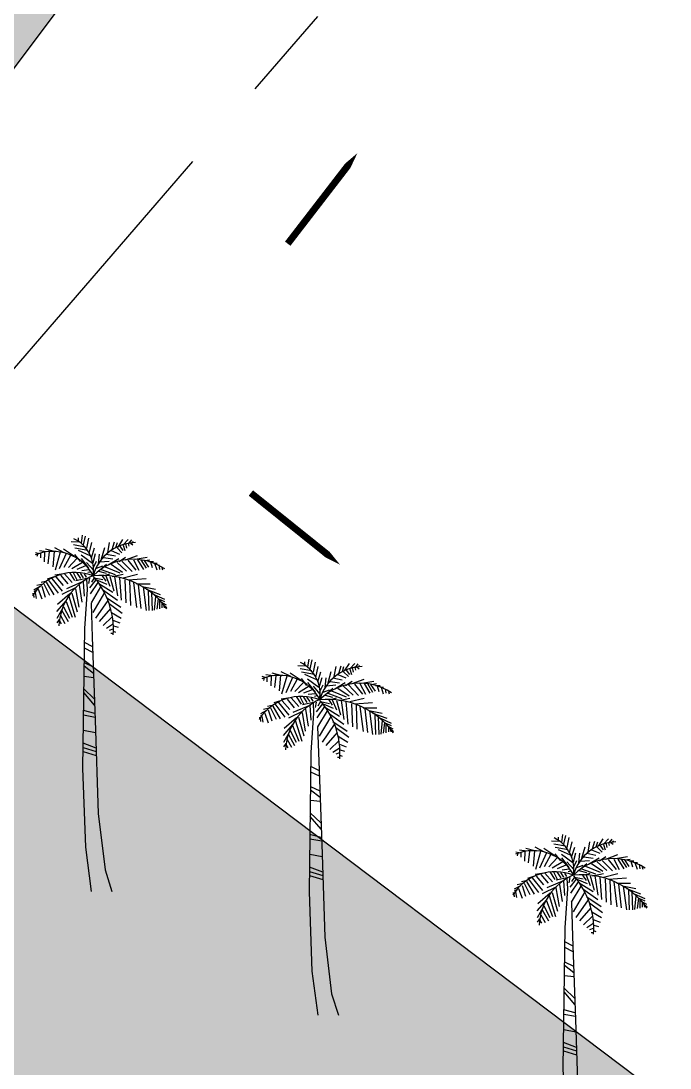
# Model space of a CAD drawing. Header units: inches. Extents: x 2549 to 23165, y 3287 to 26592.
# Drawn here: x 8709 to 9557, y 10707 to 12073 of the extents above; entities that cross this region are included whole.
import ezdxf

# ---------------------------------------------------------------- set-up
doc = ezdxf.new("R2010")
doc.units = ezdxf.units.IN
doc.header["$LTSCALE"] = 500
doc.header["$MEASUREMENT"] = 0
doc.linetypes.add('CENTER', pattern=[2, 1.25, -0.25, 0.25, -0.25])
for name, color, linetype in [('Building Structure', 7, 'Continuous'), ('Road lines', 7, 'Continuous'), ('Walkways', 7, 'Continuous')]:
    doc.layers.add(name, color=color, linetype=linetype)

# ---------------------------------------------------------------- blocks, each defined once
blk = doc.blocks.new('Tree - palm elevation')
for p, q in [((-5.567, 196.707), (-4.987, 201.167)), ((-6.727, 197.202), (-11.366, 197.45)), ((-3.441, 194.477), (-10.013, 195.716)), ((-7.5, 199.68), (-7.5, 197.946)), ((-4.407, 195.716), (-3.247, 200.672)), ((-2.474, 193.733), (-1.315, 199.433)), ((-1.121, 190.759), (0.232, 196.955)), ((9.317, 191.255), (10.283, 196.955)), ((11.829, 192.99), (13.182, 197.45)), ((13.956, 194.229), (14.729, 196.955)), ((15.116, 194.477), (17.822, 198.689)), ((18.015, 195.716), (20.914, 198.689)), ((18.015, 195.468), (18.981, 192.494)), ((19.368, 196.459), (19.948, 193.733)), ((20.914, 196.459), (21.301, 194.972)), ((21.301, 196.459), (22.847, 198.441)), ((22.074, 196.707), (23.427, 195.716)), ((23.234, 196.707), (23.62, 197.698)), ((-29.729, 190.759), (-31.469, 191.255)), ((-30.309, 190.512), (-30.695, 189.025)), ((-25.283, 191.751), (-29.342, 192.246)), ((-28.763, 190.759), (-28.763, 188.281)), ((-26.443, 191.503), (-26.636, 186.051)), ((-20.064, 191.751), (-25.863, 193.238)), ((-23.737, 191.751), (-24.51, 185.06)), ((-21.031, 191.998), (-21.804, 183.325)), ((-15.232, 191.255), (-20.644, 193.981)), ((-17.551, 191.503), (-20.451, 181.343)), ((-14.265, 190.759), (-18.131, 182.086)), ((-9.433, 189.025), (-15.618, 193.238)), ((-11.753, 189.768), (-15.425, 182.83)), ((-1.894, 192.494), (-9.24, 193.733)), ((-6.147, 186.299), (-9.24, 190.264)), ((-0.541, 189.52), (-7.307, 192.494)), ((-5.76, 190.016), (0.618, 185.308)), ((0.038, 188.281), (1.778, 193.981)), ((1.005, 185.803), (2.358, 190.759)), ((4.098, 185.06), (4.678, 190.512)), ((5.837, 187.786), (7.577, 194.229)), ((8.544, 190.512), (13.763, 189.52)), ((11.25, 192.494), (15.889, 190.512)), ((14.536, 193.981), (17.242, 191.255)), ((16.082, 194.972), (17.822, 192.494)), ((19.368, 187.29), (26.133, 189.768)), ((-8.08, 188.034), (-12.912, 182.83)), ((-4.987, 185.803), (-10.979, 182.086)), ((-3.247, 183.821), (-8.08, 181.838)), ((-5.76, 188.034), (-1.508, 182.582)), ((-2.668, 185.803), (1.198, 181.343)), ((1.005, 182.582), (2.938, 186.547)), ((2.938, 182.582), (6.61, 183.821)), ((4.871, 186.051), (10.09, 186.547)), ((4.871, 181.591), (8.544, 184.812)), ((6.997, 188.529), (12.216, 187.786)), ((7.77, 183.325), (16.082, 179.856)), ((9.51, 184.317), (15.502, 188.034)), ((11.25, 184.812), (17.628, 180.352)), ((14.536, 185.803), (19.948, 180.847)), ((15.695, 186.299), (19.368, 188.777)), ((17.242, 186.547), (23.041, 180.599)), ((20.721, 187.042), (25.167, 181.343)), ((23.814, 187.29), (26.907, 181.343)), ((24.78, 187.538), (31.546, 188.777)), ((26.133, 187.29), (29.419, 181.838)), ((28.066, 187.29), (30.966, 182.582)), ((29.806, 186.795), (32.319, 183.078)), ((29.999, 186.795), (33.092, 187.29)), ((32.512, 186.299), (35.218, 186.299)), ((33.479, 186.051), (34.445, 182.83)), ((35.605, 185.556), (37.151, 185.308)), ((35.798, 185.308), (36.958, 181.591)), ((38.118, 184.317), (38.504, 181.838)), ((-21.031, 177.626), (-24.897, 176.387)), ((-15.618, 179.36), (-20.644, 178.617)), ((-20.064, 177.626), (-15.812, 172.67)), ((-17.358, 178.617), (-13.299, 173.661)), ((-15.038, 179.36), (-10.786, 174.404)), ((-12.332, 180.104), (-9.433, 175.643)), ((-10.206, 180.104), (-8.08, 175.891)), ((-8.273, 180.104), (-6.147, 176.635)), ((-6.34, 179.608), (-4.6, 177.13)), ((-1.315, 181.591), (-5.374, 181.095)), ((-4.021, 179.36), (-2.861, 177.378)), ((-0.348, 180.352), (-1.894, 180.104)), ((4.098, 180.847), (8.35, 179.608)), ((5.644, 181.838), (13.569, 178.865)), ((6.224, 178.121), (8.157, 175.148)), ((7.384, 178.369), (10.476, 179.36)), ((8.157, 178.121), (10.476, 172.422)), ((10.476, 177.874), (12.796, 169.696)), ((11.829, 177.874), (18.015, 179.113)), ((13.182, 177.874), (14.729, 166.97)), ((18.015, 177.13), (26.133, 179.113)), ((39.857, 182.83), (40.244, 181.591)), ((-28.956, 172.174), (-32.435, 170.192)), ((-27.409, 173.413), (-30.695, 172.67)), ((-25.09, 175.148), (-28.376, 174.404)), ((-27.989, 172.422), (-26.056, 166.227)), ((-26.829, 173.661), (-23.544, 167.218)), ((-25.476, 174.652), (-21.224, 167.466)), ((-24.317, 175.891), (-18.711, 168.457)), ((-22.191, 176.635), (-16.391, 169.448)), ((-8.466, 171.678), (-16.585, 167.713)), ((-4.214, 175.148), (-14.072, 170.935)), ((-1.701, 176.882), (-8.66, 175.396)), ((-6.92, 172.917), (-5.374, 163.253)), ((-4.6, 174.9), (-4.021, 166.722)), ((-2.668, 176.387), (-2.376, 170.594)), ((-0.928, 176.882), (-1.508, 173.909)), ((2.551, 175.891), (-0.928, 171.431)), ((3.711, 174.404), (-0.541, 167.961)), ((5.257, 171.926), (-0.155, 163.005)), ((1.585, 177.13), (0.038, 174.652)), ((1.585, 177.13), (6.61, 176.139)), ((2.938, 175.891), (8.737, 173.413)), ((4.291, 173.909), (12.216, 168.953)), ((15.889, 177.13), (16.855, 164.492)), ((18.981, 175.891), (19.561, 163.005)), ((20.914, 175.891), (30.966, 176.635)), ((21.688, 175.396), (22.074, 161.518)), ((23.814, 174.404), (25.554, 160.279)), ((25.554, 173.661), (33.285, 173.661)), ((26.52, 173.165), (28.066, 159.784)), ((28.839, 172.174), (36.378, 170.687)), ((29.226, 171.926), (30.966, 158.545)), ((-32.628, 167.961), (-33.208, 167.961)), ((-32.628, 167.713), (-32.435, 165.979)), ((-31.082, 169.944), (-32.435, 169.2)), ((-31.662, 168.705), (-31.082, 165.483)), ((-29.922, 170.687), (-27.989, 165.235)), ((-12.139, 167.961), (-19.098, 162.014)), ((-12.719, 166.722), (-9.046, 154.828)), ((-10.979, 168.457), (-7.887, 157.801)), ((-8.853, 170.935), (-7.113, 160.527)), ((7.384, 168.705), (0.812, 157.553)), ((6.417, 170.439), (14.729, 164.492)), ((8.544, 165.979), (16.662, 160.527)), ((30.966, 170.687), (38.891, 167.713)), ((32.126, 169.696), (32.512, 158.545)), ((34.058, 168.705), (34.445, 158.545)), ((35.412, 167.713), (41.404, 164.988)), ((36.378, 166.474), (35.605, 158.792)), ((-14.265, 164.244), (-19.678, 158.049)), ((-16.005, 160.031), (-19.484, 154.084)), ((-15.618, 160.775), (-12.332, 154.332)), ((-14.265, 163.749), (-10.786, 154.828)), ((9.317, 164.244), (2.358, 154.332)), ((10.863, 159.784), (4.484, 152.35)), ((10.09, 162.51), (17.435, 157.058)), ((37.731, 165.235), (36.958, 159.288)), ((37.924, 165.235), (41.404, 163.749)), ((38.504, 164.492), (38.504, 159.536)), ((39.664, 163.253), (42.37, 161.766)), ((39.857, 162.757), (39.857, 160.031)), ((40.824, 161.766), (41.21, 160.031)), ((41.21, 161.518), (42.757, 160.279)), ((-17.358, 155.819), (-14.845, 151.358)), ((-16.585, 158.545), (-13.106, 152.35)), ((11.829, 155.075), (6.804, 150.119)), ((11.443, 157.553), (16.855, 154.332)), ((-18.131, 153.589), (-19.484, 151.606)), ((-17.938, 152.597), (-16.972, 151.111)), ((12.603, 151.111), (8.544, 148.385)), ((12.216, 148.137), (10.09, 147.393)), ((12.216, 153.093), (16.082, 151.606)), ((12.603, 149.872), (15.116, 149.128)), ((12.409, 145.659), (11.056, 145.659)), ((12.409, 146.898), (13.763, 146.402)), ((-4.081, 140.645), (0.753, 138.261)), ((-4.081, 137.547), (0.753, 135.163)), ((-4.081, 129.205), (1.124, 126.821)), ((-4.081, 127.298), (1.31, 123.246)), ((-4.081, 121.578), (1.31, 120.863)), ((-4.267, 114.428), (1.682, 108.708)), ((-4.453, 112.283), (1.682, 105.133)), ((-4.639, 102.273), (1.868, 100.604)), ((-4.453, 99.651), (2.24, 98.459)), ((-4.453, 91.071), (2.426, 89.641)), ((-4.825, 83.921), (2.612, 81.061)), ((-4.639, 81.299), (2.797, 78.916)), ((-4.639, 78.916), (2.797, 76.771))]:
    blk.add_line(p, q)
for points in [[(-2.363, 170.553), (-3.88, 148.505), (-4.988, 69.634), (-3.325, 24.869), (0, 0)], [(-0.116, 162.848), (0.554, 143.532), (2.217, 96.635), (3.88, 44.054), (7.76, 12.079), (11.64, 0)]]:
    blk.add_lwpolyline(points)
for centre, radius, start, end in [((-18.427, 181.448), 19.715, 350.285, 64.11229), ((25.595, 171.567), 25.395, 91.40319, 163.882), ((-21.738, 166.094), 25.899, 27.67115, 112.5305), ((23.687, 155.341), 32.188, 56.19272, 134.3213), ((-9.259, 151.732), 28.386, 68.38311, 147.5322), ((14.394, 148.393), 32.752, 113.7592, 177.4133), ((5.828, 132.718), 45.639, 35.98777, 95.82273), ((-32.8, 147.923), 45.309, 356.1943, 41.37848)]:
    blk.add_arc(centre, radius, start, end)

msp = doc.modelspace()

# ---------------------------------------------------------------- hatches: boundary and pattern name
at = {"layer": 'Building Structure', "transparency": 33554539}
h = msp.add_hatch(dxfattribs=at)
h.set_pattern_fill('GRASS', color=256, scale=100)
h.paths.add_polyline_path([(10807.8, 14820, -0.158153), (11019.8, 14969.2), (11922.6, 15248.2, 0.145449), (12121.7, 15381.1), (12413.3, 15732, -0.082583), (12517.6, 15822.1), (3677.9, 15667.7, 0.235298), (3583, 15618.3), (2906.8, 14688.8, 0.411174), (2932.3, 14521.9), (7844.5, 10870.1)])
h = msp.add_hatch(dxfattribs=at)
h.set_pattern_fill('GRASS', color=256, scale=100)
h.paths.add_polyline_path([(8694.4, 11312.2), (8191.1, 10612.3), (13103.2, 6960.6), (13815.7, 6567.7), (13969.6, 6495.2, 0.345214), (14012.9, 6505.1), (14375.7, 6952.8), (11325.4, 9329.3)])
h.paths.add_polyline_path([(22665.6, 6323.7, 0.141733), (22618.5, 6354.6, 0.074964), (22607.9, 6356.2), (22014.1, 6356.2), (19208, 6207.4, -0.03962), (19141.6, 6209.2), (14813.1, 6667.2), (14585.2, 6385.9, 0.531455), (14602.6, 6328.8), (20267.9, 4589.8), (22023.6, 3546.1, 0.437958), (22192.7, 3596.4), (22721, 4673.7, 0.114482), (22733.2, 4726.5), (22733.2, 5633.3)])

# ---------------------------------------------------------------- linework, layer by layer
for p, q in [((7844.5, 10870.1), (10807.8, 14820)), ((8694.4, 11312.2), (11325.4, 9329.3))]:
    msp.add_line(p, q)
at = {"layer": 'Road lines', "linetype": 'CENTER'}
msp.add_line((9586.5, 12646.6), (8383.4, 11252.3), dxfattribs=at)
at = {"layer": 'Road lines'}
for points in [[(9148.7, 11900.4, 0, 36, 0), (9097.7, 11834.1, 9, 9, 0), (9057.7, 11782.2, 9, 9, 0)], [(9125.9, 11363.5, 0, 36, 0), (9060.8, 11415.8, 9, 9, 0), (9009.6, 11456.9, 9, 9, 0)]]:
    msp.add_lwpolyline(points, format="xyseb", dxfattribs=at)

# ---------------------------------------------------------------- block references
at = {"layer": 'Walkways', "xscale": 2.310169183192132, "yscale": 2.310169183192132, "zscale": 2.310169183192132}
for p in [(8801.3, 10937.2), (9097, 10775.5), (9428.2, 10546.7)]:
    msp.add_blockref('Tree - palm elevation', p, dxfattribs=at)

doc.saveas('drawing.dxf')
